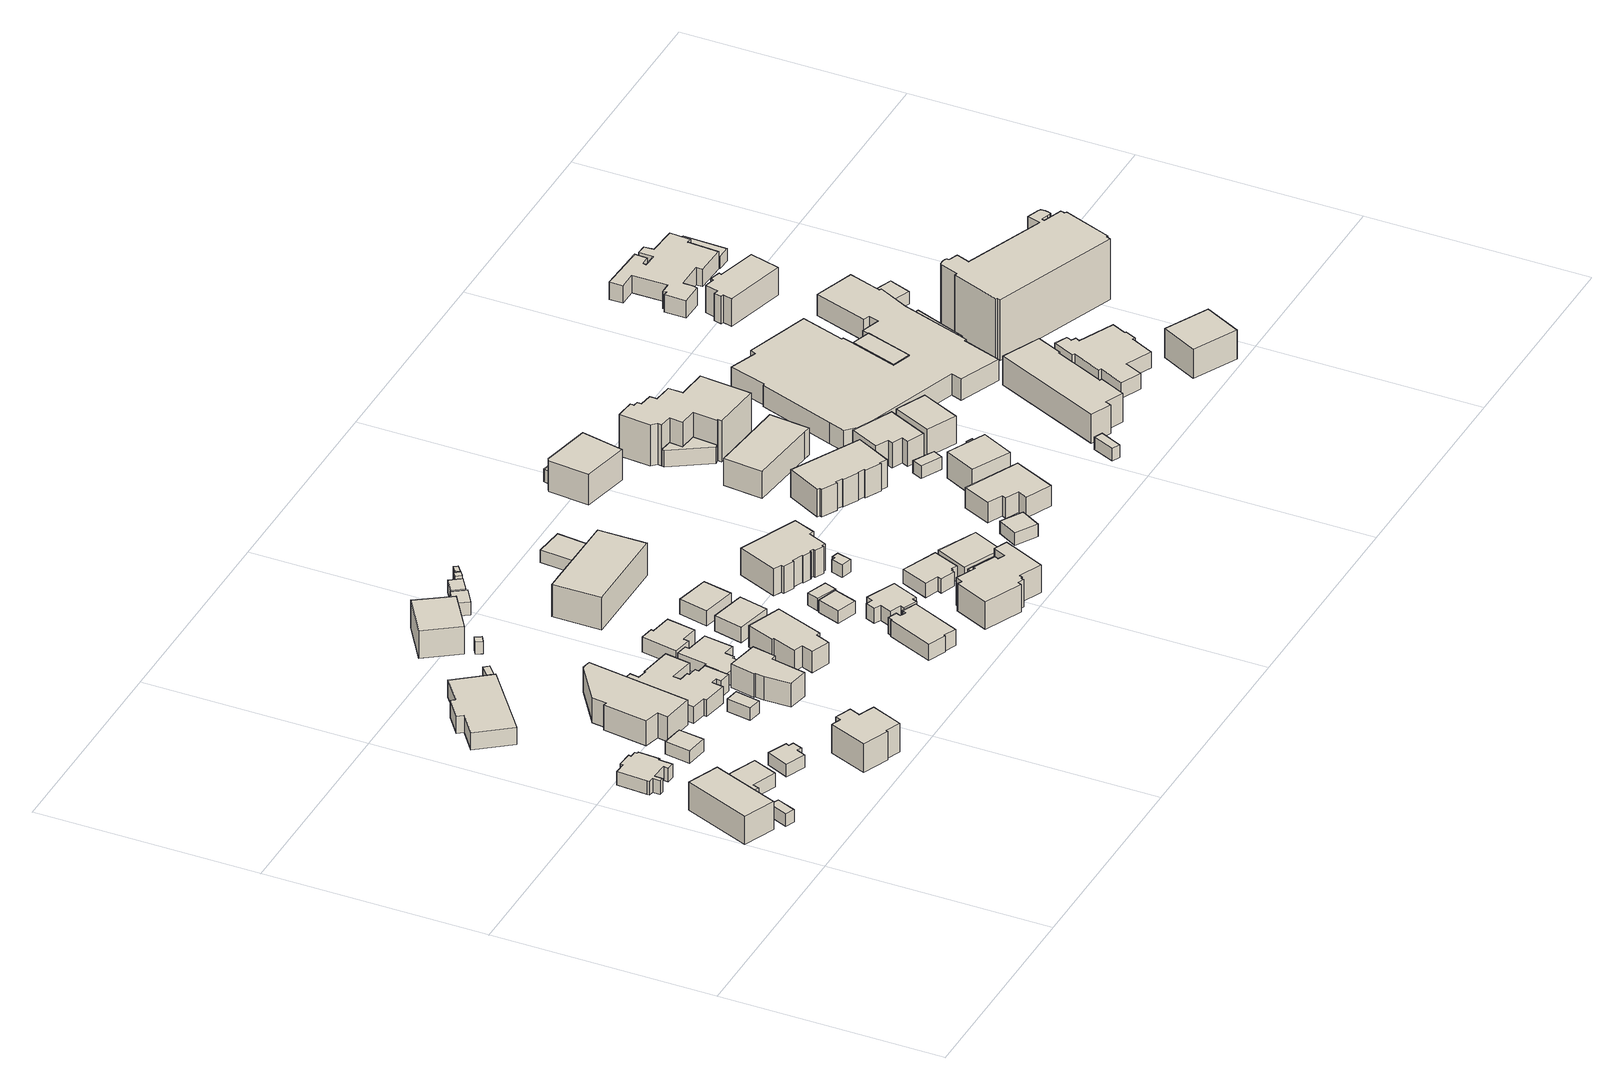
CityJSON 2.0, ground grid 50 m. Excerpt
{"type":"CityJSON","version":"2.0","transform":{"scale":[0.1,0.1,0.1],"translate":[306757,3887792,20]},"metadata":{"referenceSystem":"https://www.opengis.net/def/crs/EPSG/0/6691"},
"CityObjects":{
"building1":{"type":"Building","attributes":{"class":"3001","measuredHeight":2,"BuildingIDAttribute.prefecture":"22","BuildingIDAttribute.city":"22203","BuildingDetailAttribute.surveyYear":2015},"geometry":[{"type":"Solid","lod":"1","boundaries":[[[[0,1,2,3]],[[2,4,5,3]],[[1,6,4,2]],[[0,7,6,1]],[[3,5,7,0]],[[4,6,7,5]]]]}]},
"building2":{"type":"Building","attributes":{"class":"3001","measuredHeight":2,"BuildingIDAttribute.prefecture":"22","BuildingIDAttribute.city":"22203","BuildingDetailAttribute.surveyYear":2015},"geometry":[{"type":"Solid","lod":"1","boundaries":[[[[8,9,10,11]],[[10,12,13,11]],[[9,14,12,10]],[[8,15,14,9]],[[11,13,15,8]],[[12,14,15,13]]]]}]},
"building3":{"type":"Building","attributes":{"class":"3001","measuredHeight":2,"BuildingIDAttribute.prefecture":"22","BuildingIDAttribute.city":"22203","BuildingDetailAttribute.surveyYear":2015},"geometry":[{"type":"Solid","lod":"1","boundaries":[[[[16,17,18,19,20,21,22,23,24,25,26,27,28,29,30,31,32,33,34]],[[33,35,36,34]],[[32,37,35,33]],[[31,38,37,32]],[[30,39,38,31]],[[29,40,39,30]],[[28,41,40,29]],[[27,42,41,28]],[[26,43,42,27]],[[25,44,43,26]],[[24,45,44,25]],[[23,46,45,24]],[[22,47,46,23]],[[21,48,47,22]],[[20,49,48,21]],[[19,50,49,20]],[[18,51,50,19]],[[17,52,51,18]],[[16,53,52,17]],[[34,36,53,16]],[[35,37,38,39,40,41,42,43,44,45,46,47,48,49,50,51,52,53,36]]]]}]},
"building4":{"type":"Building","attributes":{"class":"3001","measuredHeight":2,"BuildingIDAttribute.prefecture":"22","BuildingIDAttribute.city":"22203","BuildingDetailAttribute.surveyYear":2015},"geometry":[{"type":"Solid","lod":"1","boundaries":[[[[54,55,56,57,58,59,60,61]],[[60,62,63,61]],[[59,64,62,60]],[[58,65,64,59]],[[57,66,65,58]],[[56,67,66,57]],[[55,68,67,56]],[[54,69,68,55]],[[61,63,69,54]],[[62,64,65,66,67,68,69,63]]]]}]},
"building5":{"type":"Building","attributes":{"class":"3001","measuredHeight":2,"BuildingIDAttribute.prefecture":"22","BuildingIDAttribute.city":"22203","BuildingDetailAttribute.surveyYear":2015},"geometry":[{"type":"Solid","lod":"1","boundaries":[[[[70,71,72,73,74,75,76,77]],[[76,78,79,77]],[[75,80,78,76]],[[74,81,80,75]],[[73,82,81,74]],[[72,83,82,73]],[[71,84,83,72]],[[70,85,84,71]],[[77,79,85,70]],[[78,80,81,82,83,84,85,79]]]]}]},
"building6":{"type":"Building","attributes":{"class":"3003","measuredHeight":2,"BuildingIDAttribute.prefecture":"22","BuildingIDAttribute.city":"22203","BuildingDetailAttribute.surveyYear":2015},"geometry":[{"type":"Solid","lod":"1","boundaries":[[[[86,87,88,89]],[[88,90,91,89]],[[87,92,90,88]],[[86,93,92,87]],[[89,91,93,86]],[[90,92,93,91]]]]}]},
"building7":{"type":"Building","attributes":{"class":"3001","measuredHeight":2,"BuildingIDAttribute.prefecture":"22","BuildingIDAttribute.city":"22203","BuildingDetailAttribute.surveyYear":2015},"geometry":[{"type":"Solid","lod":"1","boundaries":[[[[94,95,96,97,98,99,100,101]],[[100,102,103,101]],[[99,104,102,100]],[[98,105,104,99]],[[97,106,105,98]],[[96,107,106,97]],[[95,108,107,96]],[[94,109,108,95]],[[101,103,109,94]],[[102,104,105,106,107,108,109,103]]]]}]},
"building8":{"type":"Building","attributes":{"class":"3001","measuredHeight":2,"BuildingIDAttribute.prefecture":"22","BuildingIDAttribute.city":"22203","BuildingDetailAttribute.surveyYear":2015},"geometry":[{"type":"Solid","lod":"1","boundaries":[[[[110,111,112,113,114,115,116,117,118,119]],[[118,120,121,119]],[[117,122,120,118]],[[116,123,122,117]],[[115,124,123,116]],[[114,125,124,115]],[[113,126,125,114]],[[112,127,126,113]],[[111,128,127,112]],[[110,129,128,111]],[[119,121,129,110]],[[120,122,123,124,125,126,127,128,129,121]]]]}]},
"building9":{"type":"Building","attributes":{"class":"3001","measuredHeight":2,"BuildingIDAttribute.prefecture":"22","BuildingIDAttribute.city":"22203","BuildingDetailAttribute.surveyYear":2015},"geometry":[{"type":"Solid","lod":"1","boundaries":[[[[130,131,132,133,134,135,136,137,138]],[[137,139,140,138]],[[136,141,139,137]],[[135,142,141,136]],[[134,143,142,135]],[[133,144,143,134]],[[132,145,144,133]],[[131,146,145,132]],[[130,147,146,131]],[[138,140,147,130]],[[139,141,142,143,144,145,146,147,140]]]]}]},
"building10":{"type":"Building","attributes":{"class":"3003","measuredHeight":2,"BuildingIDAttribute.prefecture":"22","BuildingIDAttribute.city":"22203","BuildingDetailAttribute.surveyYear":2015},"geometry":[{"type":"Solid","lod":"1","boundaries":[[[[148,149,150,151]],[[150,152,153,151]],[[149,154,152,150]],[[148,155,154,149]],[[151,153,155,148]],[[152,154,155,153]]]]}]},
"building11":{"type":"Building","attributes":{"class":"3001","measuredHeight":2,"BuildingIDAttribute.prefecture":"22","BuildingIDAttribute.city":"22203","BuildingDetailAttribute.surveyYear":2015},"geometry":[{"type":"Solid","lod":"1","boundaries":[[[[156,157,158,159]],[[158,160,161,159]],[[157,162,160,158]],[[156,163,162,157]],[[159,161,163,156]],[[160,162,163,161]]]]}]},
"building12":{"type":"Building","attributes":{"class":"3001","measuredHeight":2,"BuildingIDAttribute.prefecture":"22","BuildingIDAttribute.city":"22203","BuildingDetailAttribute.surveyYear":2015},"geometry":[{"type":"Solid","lod":"1","boundaries":[[[[164,165,166,167,168,169,170,171,172,173,174,175,176,177,178,179,180,181,182,183,184,185]],[[184,186,187,185]],[[183,188,186,184]],[[182,189,188,183]],[[181,190,189,182]],[[180,191,190,181]],[[179,192,191,180]],[[178,193,192,179]],[[177,194,193,178]],[[176,195,194,177]],[[175,196,195,176]],[[174,197,196,175]],[[173,198,197,174]],[[172,199,198,173]],[[171,200,199,172]],[[170,201,200,171]],[[169,202,201,170]],[[168,203,202,169]],[[167,204,203,168]],[[166,205,204,167]],[[165,206,205,166]],[[164,207,206,165]],[[185,187,207,164]],[[186,188,189,190,191,192,193,194,195,196,197,198,199,200,201,202,203,204,205,206,207,187]]]]}]},
"building13":{"type":"Building","attributes":{"class":"3001","measuredHeight":2,"BuildingIDAttribute.prefecture":"22","BuildingIDAttribute.city":"22203","BuildingDetailAttribute.surveyYear":2015},"geometry":[{"type":"Solid","lod":"1","boundaries":[[[[208,209,210,211,212,213,214,215,216]],[[215,217,218,216]],[[214,219,217,215]],[[213,220,219,214]],[[212,221,220,213]],[[211,222,221,212]],[[210,223,222,211]],[[209,224,223,210]],[[208,225,224,209]],[[216,218,225,208]],[[217,219,220,221,222,223,224,225,218]]]]}]},
"building14":{"type":"Building","attributes":{"class":"3001","measuredHeight":2,"BuildingIDAttribute.prefecture":"22","BuildingIDAttribute.city":"22203","BuildingDetailAttribute.surveyYear":2015},"geometry":[{"type":"Solid","lod":"1","boundaries":[[[[226,227,228,229]],[[228,230,231,229]],[[227,232,230,228]],[[226,233,232,227]],[[229,231,233,226]],[[230,232,233,231]]]]}]},
"building15":{"type":"Building","attributes":{"class":"3001","measuredHeight":2,"BuildingIDAttribute.prefecture":"22","BuildingIDAttribute.city":"22203","BuildingDetailAttribute.surveyYear":2015},"geometry":[{"type":"Solid","lod":"1","boundaries":[[[[234,235,236,237,238,239,240,241,242,243,244,245,246,247]],[[246,248,249,247]],[[245,250,248,246]],[[244,251,250,245]],[[243,252,251,244]],[[242,253,252,243]],[[241,254,253,242]],[[240,255,254,241]],[[239,256,255,240]],[[238,257,256,239]],[[237,258,257,238]],[[236,259,258,237]],[[235,260,259,236]],[[234,261,260,235]],[[247,249,261,234]],[[248,250,251,252,253,254,255,256,257,258,259,260,261,249]]]]}]},
"building16":{"type":"Building","attributes":{"class":"3001","measuredHeight":2,"BuildingIDAttribute.prefecture":"22","BuildingIDAttribute.city":"22203","BuildingDetailAttribute.surveyYear":2015},"geometry":[{"type":"Solid","lod":"1","boundaries":[[[[262,263,264,265]],[[264,266,267,265]],[[263,268,266,264]],[[262,269,268,263]],[[265,267,269,262]],[[266,268,269,267]]]]}]},
"building17":{"type":"Building","attributes":{"class":"3001","measuredHeight":2,"BuildingIDAttribute.prefecture":"22","BuildingIDAttribute.city":"22203","BuildingDetailAttribute.surveyYear":2015},"geometry":[{"type":"Solid","lod":"1","boundaries":[[[[270,271,272,273,274,275,276,277]],[[276,278,279,277]],[[275,280,278,276]],[[274,281,280,275]],[[273,282,281,274]],[[272,283,282,273]],[[271,284,283,272]],[[270,285,284,271]],[[277,279,285,270]],[[278,280,281,282,283,284,285,279]]]]}]},
"building18":{"type":"Building","attributes":{"class":"3001","measuredHeight":2,"BuildingIDAttribute.prefecture":"22","BuildingIDAttribute.city":"22203","BuildingDetailAttribute.surveyYear":2015},"geometry":[{"type":"Solid","lod":"1","boundaries":[[[[286,287,288,289,290,291,292,293,294,295]],[[294,296,297,295]],[[293,298,296,294]],[[292,299,298,293]],[[291,300,299,292]],[[290,301,300,291]],[[289,302,301,290]],[[288,303,302,289]],[[287,304,303,288]],[[286,305,304,287]],[[295,297,305,286]],[[296,298,299,300,301,302,303,304,305,297]]]]}]},
"building19":{"type":"Building","attributes":{"class":"3001","measuredHeight":2,"BuildingIDAttribute.prefecture":"22","BuildingIDAttribute.city":"22203","BuildingDetailAttribute.surveyYear":2015},"geometry":[{"type":"Solid","lod":"1","boundaries":[[[[306,307,308,309]],[[308,310,311,309]],[[307,312,310,308]],[[306,313,312,307]],[[309,311,313,306]],[[310,312,313,311]]]]}]},
"building20":{"type":"Building","attributes":{"class":"3001","measuredHeight":2,"BuildingIDAttribute.prefecture":"22","BuildingIDAttribute.city":"22203","BuildingDetailAttribute.surveyYear":2015},"geometry":[{"type":"Solid","lod":"1","boundaries":[[[[314,315,316,317]],[[316,318,319,317]],[[315,320,318,316]],[[314,321,320,315]],[[317,319,321,314]],[[318,320,321,319]]]]}]},
"building21":{"type":"Building","attributes":{"class":"3001","measuredHeight":2,"BuildingIDAttribute.prefecture":"22","BuildingIDAttribute.city":"22203","BuildingDetailAttribute.surveyYear":2015},"geometry":[{"type":"Solid","lod":"1","boundaries":[[[[322,323,324,325]],[[324,326,327,325]],[[323,328,326,324]],[[322,329,328,323]],[[325,327,329,322]],[[326,328,329,327]]]]}]},
"building22":{"type":"Building","attributes":{"class":"3001","measuredHeight":2,"BuildingIDAttribute.prefecture":"22","BuildingIDAttribute.city":"22203","BuildingDetailAttribute.surveyYear":2015},"geometry":[{"type":"Solid","lod":"1","boundaries":[[[[330,331,332,333,334,335,336,337,338,339,340,341]],[[340,342,343,341]],[[339,344,342,340]],[[338,345,344,339]],[[337,346,345,338]],[[336,347,346,337]],[[335,348,347,336]],[[334,349,348,335]],[[333,350,349,334]],[[332,351,350,333]],[[331,352,351,332]],[[330,353,352,331]],[[341,343,353,330]],[[342,344,345,346,347,348,349,350,351,352,353,343]]]]}]},
"building23":{"type":"Building","attributes":{"class":"3001","measuredHeight":2,"BuildingIDAttribute.prefecture":"22","BuildingIDAttribute.city":"22203","BuildingDetailAttribute.surveyYear":2015},"geometry":[{"type":"Solid","lod":"1","boundaries":[[[[354,355,356,357]],[[356,358,359,357]],[[355,360,358,356]],[[354,361,360,355]],[[357,359,361,354]],[[358,360,361,359]]]]}]},
"building24":{"type":"Building","attributes":{"class":"3001","measuredHeight":2,"BuildingIDAttribute.prefecture":"22","BuildingIDAttribute.city":"22203","BuildingDetailAttribute.surveyYear":2015},"geometry":[{"type":"Solid","lod":"1","boundaries":[[[[362,363,364,365]],[[364,366,367,365]],[[363,368,366,364]],[[362,369,368,363]],[[365,367,369,362]],[[366,368,369,367]]]]}]},
"building25":{"type":"Building","attributes":{"class":"3001","measuredHeight":2,"BuildingIDAttribute.prefecture":"22","BuildingIDAttribute.city":"22203","BuildingDetailAttribute.surveyYear":2015},"geometry":[{"type":"Solid","lod":"1","boundaries":[[[[370,371,372,373,374,375]],[[374,376,377,375]],[[373,378,376,374]],[[372,379,378,373]],[[371,380,379,372]],[[370,381,380,371]],[[375,377,381,370]],[[376,378,379,380,381,377]]]]}]},
"building26":{"type":"Building","attributes":{"class":"3001","measuredHeight":2,"BuildingIDAttribute.prefecture":"22","BuildingIDAttribute.city":"22203","BuildingDetailAttribute.surveyYear":2015},"geometry":[{"type":"Solid","lod":"1","boundaries":[[[[382,383,384,385]],[[384,386,387,385]],[[383,388,386,384]],[[382,389,388,383]],[[385,387,389,382]],[[386,388,389,387]]]]}]},
"building27":{"type":"Building","attributes":{"class":"3003","measuredHeight":2,"BuildingIDAttribute.prefecture":"22","BuildingIDAttribute.city":"22203","BuildingDetailAttribute.surveyYear":2015},"geometry":[{"type":"Solid","lod":"1","boundaries":[[[[390,391,392,393]],[[392,394,395,393]],[[391,396,394,392]],[[390,397,396,391]],[[393,395,397,390]],[[394,396,397,395]]]]}]},
"building28":{"type":"Building","attributes":{"class":"3001","measuredHeight":2,"BuildingIDAttribute.prefecture":"22","BuildingIDAttribute.city":"22203","BuildingDetailAttribute.surveyYear":2015},"geometry":[{"type":"Solid","lod":"1","boundaries":[[[[398,399,400,401,402,403,404,405,406,407,408,409]],[[408,410,411,409]],[[407,412,410,408]],[[406,413,412,407]],[[405,414,413,406]],[[404,415,414,405]],[[403,416,415,404]],[[402,417,416,403]],[[401,418,417,402]],[[400,419,418,401]],[[399,420,419,400]],[[398,421,420,399]],[[409,411,421,398]],[[410,412,413,414,415,416,417,418,419,420,421,411]]]]}]},
"building29":{"type":"Building","attributes":{"class":"3003","measuredHeight":2,"BuildingIDAttribute.prefecture":"22","BuildingIDAttribute.city":"22203","BuildingDetailAttribute.surveyYear":2015},"geometry":[{"type":"Solid","lod":"1","boundaries":[[[[422,423,424,425]],[[424,426,427,425]],[[423,428,426,424]],[[422,429,428,423]],[[425,427,429,422]],[[426,428,429,427]]]]}]},
"building30":{"type":"Building","attributes":{"class":"3001","measuredHeight":2,"BuildingIDAttribute.prefecture":"22","BuildingIDAttribute.city":"22203","BuildingDetailAttribute.surveyYear":2015},"geometry":[{"type":"Solid","lod":"1","boundaries":[[[[430,431,432,433,434,435,436,437,438,439,440,441,442,443,444,445,446,447,448]],[[447,449,450,448]],[[446,451,449,447]],[[445,452,451,446]],[[444,453,452,445]],[[443,454,453,444]],[[442,455,454,443]],[[441,456,455,442]],[[440,457,456,441]],[[439,458,457,440]],[[438,459,458,439]],[[437,460,459,438]],[[436,461,460,437]],[[435,462,461,436]],[[434,463,462,435]],[[433,464,463,434]],[[432,465,464,433]],[[431,466,465,432]],[[430,467,466,431]],[[448,450,467,430]],[[449,451,452,453,454,455,456,457,458,459,460,461,462,463,464,465,466,467,450]]]]}]},
"building31":{"type":"Building","attributes":{"class":"3001","measuredHeight":2,"BuildingIDAttribute.prefecture":"22","BuildingIDAttribute.city":"22203","BuildingDetailAttribute.surveyYear":2015},"geometry":[{"type":"Solid","lod":"1","boundaries":[[[[468,469,470,471]],[[470,472,473,471]],[[469,474,472,470]],[[468,475,474,469]],[[471,473,475,468]],[[472,474,475,473]]]]}]},
"building32":{"type":"Building","attributes":{"class":"3001","measuredHeight":2,"BuildingIDAttribute.prefecture":"22","BuildingIDAttribute.city":"22203","BuildingDetailAttribute.surveyYear":2015},"geometry":[{"type":"Solid","lod":"1","boundaries":[[[[476,477,478,479,480,481,482,483,484,485,486,487,488,489,490,491,492,493,494]],[[493,495,496,494]],[[492,497,495,493]],[[491,498,497,492]],[[490,499,498,491]],[[489,500,499,490]],[[488,501,500,489]],[[487,502,501,488]],[[486,503,502,487]],[[485,504,503,486]],[[484,505,504,485]],[[483,506,505,484]],[[482,507,506,483]],[[481,508,507,482]],[[480,509,508,481]],[[479,510,509,480]],[[478,511,510,479]],[[477,512,511,478]],[[476,513,512,477]],[[494,496,513,476]],[[495,497,498,499,500,501,502,503,504,505,506,507,508,509,510,511,512,513,496]]]]}]},
"building33":{"type":"Building","attributes":{"class":"3001","measuredHeight":2,"BuildingIDAttribute.prefecture":"22","BuildingIDAttribute.city":"22203","BuildingDetailAttribute.surveyYear":2015},"geometry":[{"type":"Solid","lod":"1","boundaries":[[[[514,515,516,517,518,519,520,521,522,523]],[[522,524,525,523]],[[521,526,524,522]],[[520,527,526,521]],[[519,528,527,520]],[[518,529,528,519]],[[517,530,529,518]],[[516,531,530,517]],[[515,532,531,516]],[[514,533,532,515]],[[523,525,533,514]],[[524,526,527,528,529,530,531,532,533,525]]]]}]},
"building34":{"type":"Building","attributes":{"class":"3001","measuredHeight":2,"BuildingIDAttribute.prefecture":"22","BuildingIDAttribute.city":"22203","BuildingDetailAttribute.surveyYear":2015},"geometry":[{"type":"Solid","lod":"1","boundaries":[[[[534,535,536,537,538,539,540]],[[539,541,542,540]],[[538,543,541,539]],[[537,544,543,538]],[[536,545,544,537]],[[535,546,545,536]],[[534,547,546,535]],[[540,542,547,534]],[[541,543,544,545,546,547,542]]]]}]},
"building35":{"type":"Building","attributes":{"class":"3003","measuredHeight":2,"BuildingIDAttribute.prefecture":"22","BuildingIDAttribute.city":"22203","BuildingDetailAttribute.surveyYear":2015},"geometry":[{"type":"Solid","lod":"1","boundaries":[[[[548,549,550,551]],[[550,552,553,551]],[[549,554,552,550]],[[548,555,554,549]],[[551,553,555,548]],[[552,554,555,553]]]]}]},
"building36":{"type":"Building","attributes":{"class":"3001","measuredHeight":2,"BuildingIDAttribute.prefecture":"22","BuildingIDAttribute.city":"22203","BuildingDetailAttribute.surveyYear":2015},"geometry":[{"type":"Solid","lod":"1","boundaries":[[[[556,557,558,559]],[[558,560,561,559]],[[557,562,560,558]],[[556,563,562,557]],[[559,561,563,556]],[[560,562,563,561]]]]}]},
"building37":{"type":"Building","attributes":{"class":"3003","measuredHeight":2,"BuildingIDAttribute.prefecture":"22","BuildingIDAttribute.city":"22203","BuildingDetailAttribute.surveyYear":2015},"geometry":[{"type":"Solid","lod":"1","boundaries":[[[[564,565,566,567]],[[566,568,569,567]],[[565,570,568,566]],[[564,571,570,565]],[[567,569,571,564]],[[568,570,571,569]]]]}]},
"building38":{"type":"Building","attributes":{"class":"3001","measuredHeight":2,"BuildingIDAttribute.prefecture":"22","BuildingIDAttribute.city":"22203","BuildingDetailAttribute.surveyYear":2015},"geometry":[{"type":"Solid","lod":"1","boundaries":[[[[572,573,574,575,576]],[[575,577,578,576]],[[574,579,577,575]],[[573,580,579,574]],[[572,581,580,573]],[[576,578,581,572]],[[577,579,580,581,578]]]]}]},
"building39":{"type":"Building","attributes":{"class":"3001","measuredHeight":2,"BuildingIDAttribute.prefecture":"22","BuildingIDAttribute.city":"22203","BuildingDetailAttribute.surveyYear":2015},"geometry":[{"type":"Solid","lod":"1","boundaries":[[[[582,583,584,585,586]],[[585,587,588,586]],[[584,589,587,585]],[[583,590,589,584]],[[582,591,590,583]],[[586,588,591,582]],[[587,589,590,591,588]]]]}]},
"building40":{"type":"Building","attributes":{"class":"3001","measuredHeight":2,"BuildingIDAttribute.prefecture":"22","BuildingIDAttribute.city":"22203","BuildingDetailAttribute.surveyYear":2015},"geometry":[{"type":"Solid","lod":"1","boundaries":[[[[592,593,594,595,596,597,598,599,600,601,602,603,604,605,606,607]],[[606,608,609,607]],[[605,610,608,606]],[[604,611,610,605]],[[603,612,611,604]],[[602,613,612,603]],[[601,614,613,602]],[[600,615,614,601]],[[599,616,615,600]],[[598,617,616,599]],[[597,618,617,598]],[[596,619,618,597]],[[595,620,619,596]],[[594,621,620,595]],[[593,622,621,594]],[[592,623,622,593]],[[607,609,623,592]],[[608,610,611,612,613,614,615,616,617,618,619,620,621,622,623,609]]]]}]},
"building41":{"type":"Building","attributes":{"class":"3001","measuredHeight":2,"BuildingIDAttribute.prefecture":"22","BuildingIDAttribute.city":"22203","BuildingDetailAttribute.surveyYear":2015},"geometry":[{"type":"Solid","lod":"1","boundaries":[[[[624,625,626,627,628,629,630,631]],[[630,632,633,631]],[[629,634,632,630]],[[628,635,634,629]],[[627,636,635,628]],[[626,637,636,627]],[[625,638,637,626]],[[624,639,638,625]],[[631,633,639,624]],[[632,634,635,636,637,638,639,633]]]]}]},
"building42":{"type":"Building","attributes":{"class":"3001","measuredHeight":2,"BuildingIDAttribute.prefecture":"22","BuildingIDAttribute.city":"22203","BuildingDetailAttribute.surveyYear":2015},"geometry":[{"type":"Solid","lod":"1","boundaries":[[[[640,641,642,643,644,645,646]],[[645,647,648,646]],[[644,649,647,645]],[[643,650,649,644]],[[642,651,650,643]],[[641,652,651,642]],[[640,653,652,641]],[[646,648,653,640]],[[647,649,650,651,652,653,648]]]]}]},
"building43":{"type":"Building","attributes":{"class":"3001","measuredHeight":2,"BuildingIDAttribute.prefecture":"22","BuildingIDAttribute.city":"22203","BuildingDetailAttribute.surveyYear":2015},"geometry":[{"type":"Solid","lod":"1","boundaries":[[[[654,655,656,657,658]],[[657,659,660,658]],[[656,661,659,657]],[[655,662,661,656]],[[654,663,662,655]],[[658,660,663,654]],[[659,661,662,663,660]]]]}]},
"building44":{"type":"Building","attributes":{"class":"3001","measuredHeight":2,"BuildingIDAttribute.prefecture":"22","BuildingIDAttribute.city":"22203","BuildingDetailAttribute.surveyYear":2015},"geometry":[{"type":"Solid","lod":"1","boundaries":[[[[664,665,666,667]],[[666,668,669,667]],[[665,670,668,666]],[[664,671,670,665]],[[667,669,671,664]],[[668,670,671,669]]]]}]},
"building45":{"type":"Building","attributes":{"class":"3003","measuredHeight":2,"BuildingIDAttribute.prefecture":"22","BuildingIDAttribute.city":"22203","BuildingDetailAttribute.surveyYear":2015},"geometry":[{"type":"Solid","lod":"1","boundaries":[[[[672,673,674,675]],[[674,676,677,675]],[[673,678,676,674]],[[672,679,678,673]],[[675,677,679,672]],[[676,678,679,677]]]]}]},
"building46":{"type":"Building","attributes":{"class":"3002","measuredHeight":2,"BuildingIDAttribute.prefecture":"22","BuildingIDAttribute.city":"22203","BuildingDetailAttribute.surveyYear":2015},"geometry":[{"type":"Solid","lod":"1","boundaries":[[[[680,681,643,642,641,640,646,682,683,684,685,686,687,688,689,690,691,692,693,694]],[[693,695,696,694]],[[692,697,695,693]],[[691,698,697,692]],[[690,699,698,691]],[[689,700,699,690]],[[688,701,700,689]],[[687,702,701,688]],[[686,703,702,687]],[[685,704,703,686]],[[684,705,704,685]],[[683,706,705,684]],[[682,707,706,683]],[[646,708,707,682]],[[640,709,708,646]],[[641,710,709,640]],[[642,711,710,641]],[[643,712,711,642]],[[681,713,712,643]],[[680,714,713,681]],[[694,696,714,680]],[[695,697,698,699,700,701,702,703,704,705,706,707,708,709,710,711,712,713,714,696]]]]}]},
"building47":{"type":"Building","attributes":{"class":"3001","measuredHeight":2,"BuildingIDAttribute.prefecture":"22","BuildingIDAttribute.city":"22203","BuildingDetailAttribute.surveyYear":2015},"geometry":[{"type":"Solid","lod":"1","boundaries":[[[[715,716,717,718,719,720,721,722]],[[721,723,724,722]],[[720,725,723,721]],[[719,726,725,720]],[[718,727,726,719]],[[717,728,727,718]],[[716,729,728,717]],[[715,730,729,716]],[[722,724,730,715]],[[723,725,726,727,728,729,730,724]]]]}]},
"building48":{"type":"Building","attributes":{"class":"3001","measuredHeight":2,"BuildingIDAttribute.prefecture":"22","BuildingIDAttribute.city":"22203","BuildingDetailAttribute.surveyYear":2015},"geometry":[{"type":"Solid","lod":"1","boundaries":[[[[731,732,733,734,735,736]],[[735,737,738,736]],[[734,739,737,735]],[[733,740,739,734]],[[732,741,740,733]],[[731,742,741,732]],[[736,738,742,731]],[[737,739,740,741,742,738]]]]}]},
"building49":{"type":"Building","attributes":{"class":"3001","measuredHeight":2,"BuildingIDAttribute.prefecture":"22","BuildingIDAttribute.city":"22203","BuildingDetailAttribute.surveyYear":2015},"geometry":[{"type":"Solid","lod":"1","boundaries":[[[[743,744,745,746]],[[745,747,748,746]],[[744,749,747,745]],[[743,750,749,744]],[[746,748,750,743]],[[747,749,750,748]]]]}]},
"building50":{"type":"Building","attributes":{"class":"3001","measuredHeight":2,"BuildingIDAttribute.prefecture":"22","BuildingIDAttribute.city":"22203","BuildingDetailAttribute.surveyYear":2015},"geometry":[{"type":"Solid","lod":"1","boundaries":[[[[751,752,753,754]],[[753,755,756,754]],[[752,757,755,753]],[[751,758,757,752]],[[754,756,758,751]],[[755,757,758,756]]]]}]},
"building51":{"type":"Building","attributes":{"class":"3001","measuredHeight":2,"BuildingIDAttribute.prefecture":"22","BuildingIDAttribute.city":"22203","BuildingDetailAttribute.surveyYear":2015},"geometry":[{"type":"Solid","lod":"1","boundaries":[[[[759,760,761,762,763,764,765,766,767,768]],[[767,769,770,768]],[[766,771,769,767]],[[765,772,771,766]],[[764,773,772,765]],[[763,774,773,764]],[[762,775,774,763]],[[761,776,775,762]],[[760,777,776,761]],[[759,778,777,760]],[[768,770,778,759]],[[769,771,772,773,774,775,776,777,778,770]]]]}]},
"building52":{"type":"Building","attributes":{"class":"3001","measuredHeight":2,"BuildingIDAttribute.prefecture":"22","BuildingIDAttribute.city":"22203","BuildingDetailAttribute.surveyYear":2015},"geometry":[{"type":"Solid","lod":"1","boundaries":[[[[779,780,781,782,783,784,785,786,787,788,789,790,791,792,793,794,795,796,797,798,799,800,801,802,803,804,805,806,807]],[[806,808,809,807]],[[805,810,808,806]],[[804,811,810,805]],[[803,812,811,804]],[[802,813,812,803]],[[801,814,813,802]],[[800,815,814,801]],[[799,816,815,800]],[[798,817,816,799]],[[797,818,817,798]],[[796,819,818,797]],[[795,820,819,796]],[[794,821,820,795]],[[793,822,821,794]],[[792,823,822,793]],[[791,824,823,792]],[[790,825,824,791]],[[789,826,825,790]],[[788,827,826,789]],[[787,828,827,788]],[[786,829,828,787]],[[785,830,829,786]],[[784,831,830,785]],[[783,832,831,784]],[[782,833,832,783]],[[781,834,833,782]],[[780,835,834,781]],[[779,836,835,780]],[[807,809,836,779]],[[808,810,811,812,813,814,815,816,817,818,819,820,821,822,823,824,825,826,827,828,829,830,831,832,833,834,835,836,809]]]]}]},
"building53":{"type":"Building","attributes":{"class":"3003","measuredHeight":2,"BuildingIDAttribute.prefecture":"22","BuildingIDAttribute.city":"22203","BuildingDetailAttribute.surveyYear":2015},"geometry":[{"type":"Solid","lod":"1","boundaries":[[[[837,838,839,840]],[[839,841,842,840]],[[838,843,841,839]],[[837,844,843,838]],[[840,842,844,837]],[[841,843,844,842]]]]}]},
"building54":{"type":"Building","attributes":{"class":"3001","measuredHeight":2,"BuildingIDAttribute.prefecture":"22","BuildingIDAttribute.city":"22203","BuildingDetailAttribute.surveyYear":2015},"geometry":[{"type":"Solid","lod":"1","boundaries":[[[[845,846,847,848,849,850,851,852,853,854,855,856,857,858,859,860,861,862]],[[861,863,864,862]],[[860,865,863,861]],[[859,866,865,860]],[[858,867,866,859]],[[857,868,867,858]],[[856,869,868,857]],[[855,870,869,856]],[[854,871,870,855]],[[853,872,871,854]],[[852,873,872,853]],[[851,874,873,852]],[[850,875,874,851]],[[849,876,875,850]],[[848,877,876,849]],[[847,878,877,848]],[[846,879,878,847]],[[845,880,879,846]],[[862,864,880,845]],[[863,865,866,867,868,869,870,871,872,873,874,875,876,877,878,879,880,864]]]]}]},
"building55":{"type":"Building","attributes":{"class":"3003","measuredHeight":2,"BuildingIDAttribute.prefecture":"22","BuildingIDAttribute.city":"22203","BuildingDetailAttribute.surveyYear":2015},"geometry":[{"type":"Solid","lod":"1","boundaries":[[[[881,882,883,884]],[[883,885,886,884]],[[882,887,885,883]],[[881,888,887,882]],[[884,886,888,881]],[[885,887,888,886]]]]}]},
"building56":{"type":"Building","attributes":{"class":"3001","measuredHeight":2,"BuildingIDAttribute.prefecture":"22","BuildingIDAttribute.city":"22203","BuildingDetailAttribute.surveyYear":2015},"geometry":[{"type":"Solid","lod":"1","boundaries":[[[[889,890,891,892]],[[891,893,894,892]],[[890,895,893,891]],[[889,896,895,890]],[[892,894,896,889]],[[893,895,896,894]]]]}]},
"building57":{"type":"Building","attributes":{"class":"3001","measuredHeight":2,"BuildingIDAttribute.prefecture":"22","BuildingIDAttribute.city":"22203","BuildingDetailAttribute.surveyYear":2015},"geometry":[{"type":"Solid","lod":"1","boundaries":[[[[897,898,899,900,901,902,903,904,905,906,907,908]],[[907,909,910,908]],[[906,911,909,907]],[[905,912,911,906]],[[904,913,912,905]],[[903,914,913,904]],[[902,915,914,903]],[[901,916,915,902]],[[900,917,916,901]],[[899,918,917,900]],[[898,919,918,899]],[[897,920,919,898]],[[908,910,920,897]],[[909,911,912,913,914,915,916,917,918,919,920,910]]]]}]},
"building58":{"type":"Building","attributes":{"class":"3001","measuredHeight":2,"BuildingIDAttribute.prefecture":"22","BuildingIDAttribute.city":"22203","BuildingDetailAttribute.surveyYear":2015},"geometry":[{"type":"Solid","lod":"1","boundaries":[[[[921,922,923,924,925,926,927,928,929,930,931,932,933,934,935,936,937,938,939,940,941,942,943,944,945,946]],[[945,947,948,946]],[[944,949,947,945]],[[943,950,949,944]],[[942,951,950,943]],[[941,952,951,942]],[[940,953,952,941]],[[939,954,953,940]],[[938,955,954,939]],[[937,956,955,938]],[[936,957,956,937]],[[935,958,957,936]],[[934,959,958,935]],[[933,960,959,934]],[[932,961,960,933]],[[931,962,961,932]],[[930,963,962,931]],[[929,964,963,930]],[[928,965,964,929]],[[927,966,965,928]],[[926,967,966,927]],[[925,968,967,926]],[[924,969,968,925]],[[923,970,969,924]],[[922,971,970,923]],[[921,972,971,922]],[[946,948,972,921]],[[947,949,950,951,952,953,954,955,956,957,958,959,960,961,962,963,964,965,966,967,968,969,970,971,972,948]]]]}]},
"building59":{"type":"Building","attributes":{"class":"3002","measuredHeight":2,"BuildingIDAttribute.prefecture":"22","BuildingIDAttribute.city":"22203","BuildingDetailAttribute.surveyYear":2015},"geometry":[{"type":"Solid","lod":"1","boundaries":[[[[973,974,975,976,977,978,979,980,981,982,983,984,985,986,987,988,989,990,991,992,993,994,995,996,997,998,999,1000,1001,1002,1003,1004,1005,1006,1007]],[[1006,1008,1009,1007]],[[1005,1010,1008,1006]],[[1004,1011,1010,1005]],[[1003,1012,1011,1004]],[[1002,1013,1012,1003]],[[1001,1014,1013,1002]],[[1000,1015,1014,1001]],[[999,1016,1015,1000]],[[998,1017,1016,999]],[[997,1018,1017,998]],[[996,1019,1018,997]],[[995,1020,1019,996]],[[994,1021,1020,995]],[[993,1022,1021,994]],[[992,1023,1022,993]],[[991,1024,1023,992]],[[990,1025,1024,991]],[[989,1026,1025,990]],[[988,1027,1026,989]],[[987,1028,1027,988]],[[986,1029,1028,987]],[[985,1030,1029,986]],[[984,1031,1030,985]],[[983,1032,1031,984]],[[982,1033,1032,983]],[[981,1034,1033,982]],[[980,1035,1034,981]],[[979,1036,1035,980]],[[978,1037,1036,979]],[[977,1038,1037,978]],[[976,1039,1038,977]],[[975,1040,1039,976]],[[974,1041,1040,975]],[[973,1042,1041,974]],[[1007,1009,1042,973]],[[1008,1010,1011,1012,1013,1014,1015,1016,1017,1018,1019,1020,1021,1022,1023,1024,1025,1026,1027,1028,1029,1030,1031,1032,1033,1034,1035,1036,1037,1038,1039,1040,1041,1042,1009]]]]}]},
"building60":{"type":"Building","attributes":{"class":"3001","measuredHeight":2,"BuildingIDAttribute.prefecture":"22","BuildingIDAttribute.city":"22203","BuildingDetailAttribute.surveyYear":2015},"geometry":[{"type":"Solid","lod":"1","boundaries":[[[[1043,1044,1045,1046]],[[1045,1047,1048,1046]],[[1044,1049,1047,1045]],[[1043,1050,1049,1044]],[[1046,1048,1050,1043]],[[1047,1049,1050,1048]]]]}]},
"building61":{"type":"Building","attributes":{"class":"3003","measuredHeight":2,"BuildingIDAttribute.prefecture":"22","BuildingIDAttribute.city":"22203","BuildingDetailAttribute.surveyYear":2015},"geometry":[{"type":"Solid","lod":"1","boundaries":[[[[1051,1052,1053,1054,1055,1056]],[[1055,1057,1058,1056]],[[1054,1059,1057,1055]],[[1053,1060,1059,1054]],[[1052,1061,1060,1053]],[[1051,1062,1061,1052]],[[1056,1058,1062,1051]],[[1057,1059,1060,1061,1062,1058]]]]}]}
},
"vertices":[
[72,146,1],[0,175,1],[61,327,1],[132,298,1],[61,327,69],[132,298,69],[0,175,69],[72,146,69],
[108,171,3],[128,162,3],[110,119,3],[89,128,3],[110,119,33],[89,128,33],[128,162,33],[108,171,33],
[77,492,3],[103,490,3],[103,497,3],[138,495,3],[137,489,3],[152,488,3],[152,482,3],[156,482,3],[153,434,3],[149,434,3],[147,403,3],[130,404,3],[131,415,3],[94,417,3],[93,399,3],[83,400,3],[84,417,3],[73,418,3],[73,423,3],[73,418,36],[73,423,36],[84,417,36],[83,400,36],[93,399,36],[94,417,36],[131,415,36],[130,404,36],[147,403,36],[149,434,36],[153,434,36],[156,482,36],[152,482,36],[152,488,36],[137,489,36],[138,495,36],[103,497,36],[103,490,36],[77,492,36],
[232,263,0],[209,207,0],[154,229,0],[148,215,0],[133,221,0],[139,237,0],[138,237,0],[160,292,0],[138,237,33],[160,292,33],[139,237,33],[133,221,33],[148,215,33],[154,229,33],[209,207,33],[232,263,33],
[272,252,0],[315,233,0],[312,226,0],[323,221,0],[314,199,0],[304,204,0],[295,183,0],[250,202,0],[295,183,30],[250,202,30],[304,204,30],[314,199,30],[323,221,30],[312,226,30],[315,233,30],[272,252,30],
[256,386,3],[206,393,3],[215,451,3],[264,444,3],[215,451,33],[264,444,33],[206,393,33],[256,386,33],
[100,837,13],[90,850,13],[136,885,13],[143,876,13],[197,919,13],[257,842,13],[107,725,13],[50,799,13],[107,725,54],[50,799,54],[257,842,54],[197,919,54],[143,876,54],[136,885,54],[90,850,54],[100,837,54],
[362,156,1],[384,147,1],[389,160,1],[426,145,1],[416,121,1],[452,106,1],[423,35,1],[389,49,1],[387,45,1],[327,69,1],[387,45,70],[327,69,70],[389,49,70],[423,35,70],[452,106,70],[416,121,70],[426,145,70],[389,160,70],[384,147,70],[362,156,70],
[235,595,6],[244,594,6],[248,626,6],[337,688,6],[357,685,6],[322,452,6],[252,463,6],[256,487,6],[221,496,6],[256,487,66],[221,496,66],[252,463,66],[322,452,66],[357,685,66],[337,688,66],[248,626,66],[244,594,66],[235,595,66],
[424,344,2],[394,349,2],[403,404,2],[434,399,2],[403,404,32],[434,399,32],[394,349,32],[424,344,32],
[269,852,14],[260,863,14],[281,882,14],[291,871,14],[281,882,44],[291,871,44],[260,863,44],[269,852,44],
[358,611,6],[382,607,6],[379,586,6],[401,582,6],[401,585,6],[475,573,6],[466,516,6],[410,525,6],[408,508,6],[431,505,6],[430,500,6],[451,497,6],[449,488,6],[471,485,6],[463,429,6],[437,433,6],[439,445,6],[424,447,6],[420,421,6],[364,430,6],[365,437,6],[331,443,6],[365,437,46],[331,443,46],[364,430,46],[420,421,46],[424,447,46],[439,445,46],[437,433,46],[463,429,46],[471,485,46],[449,488,46],[451,497,46],[430,500,46],[431,505,46],[408,508,46],[410,525,46],[466,516,46],[475,573,46],[401,585,46],[401,582,46],[379,586,46],[382,607,46],[358,611,46],
[553,418,3],[543,365,3],[531,366,3],[515,287,3],[469,295,3],[468,355,3],[471,375,3],[468,375,3],[480,432,3],[468,375,60],[480,432,60],[471,375,60],[468,355,60],[469,295,60],[515,287,60],[531,366,60],[543,365,60],[553,418,60],
[361,919,15],[353,932,15],[367,941,15],[375,928,15],[367,941,45],[375,928,45],[353,932,45],[361,919,45],
[467,437,8],[471,460,8],[475,459,8],[480,490,8],[485,489,8],[496,556,8],[521,552,8],[520,542,8],[572,533,8],[562,467,8],[535,471,8],[532,449,8],[527,450,8],[523,428,8],[527,450,40],[523,428,40],[532,449,40],[535,471,40],[562,467,40],[572,533,40],[520,542,40],[521,552,40],[496,556,40],[485,489,40],[480,490,40],[475,459,40],[471,460,40],[467,437,40],
[344,952,15],[292,1028,15],[382,1088,15],[433,1012,15],[382,1088,81],[433,1012,81],[292,1028,81],[344,952,81],
[577,557,8],[539,563,8],[537,552,8],[496,559,8],[510,641,8],[541,636,8],[540,630,8],[588,622,8],[540,630,44],[588,622,44],[541,636,44],[510,641,44],[496,559,44],[537,552,44],[539,563,44],[577,557,44],
[618,458,7],[696,429,7],[655,320,7],[646,323,7],[633,290,7],[590,306,7],[599,332,7],[578,340,7],[598,394,7],[594,395,7],[598,394,58],[594,395,58],[578,340,58],[599,332,58],[590,306,58],[633,290,58],[646,323,58],[655,320,58],[696,429,58],[618,458,58],
[490,1052,14],[510,1023,14],[474,999,14],[454,1028,14],[474,999,45],[454,1028,45],[510,1023,45],[490,1052,45],
[718,524,8],[703,459,8],[623,477,8],[638,542,8],[623,477,45],[638,542,45],[703,459,45],[718,524,45],
[525,1074,14],[543,1049,14],[512,1028,14],[494,1053,14],[512,1028,44],[494,1053,44],[543,1049,44],[525,1074,44],
[772,220,6],[775,219,6],[779,229,6],[799,220,6],[795,210,6],[808,204,6],[812,213,6],[845,199,6],[798,90,6],[770,102,6],[769,99,6],[728,116,6],[769,99,45],[728,116,45],[770,102,45],[798,90,45],[845,199,45],[812,213,45],[808,204,45],[795,210,45],[799,220,45],[779,229,45],[775,219,45],[772,220,45],
[736,612,9],[722,546,9],[645,563,9],[660,629,9],[645,563,45],[660,629,45],[722,546,45],[736,612,45],
[552,1055,14],[543,1066,14],[554,1074,14],[563,1063,14],[554,1074,44],[563,1063,44],[543,1066,44],[552,1055,44],
[545,746,8],[545,855,8],[562,855,8],[565,855,8],[755,854,8],[755,745,8],[755,854,86],[755,745,86],[565,855,86],[562,855,86],[545,855,86],[545,746,86],
[564,1065,14],[558,1073,14],[573,1084,14],[578,1076,14],[573,1084,44],[578,1076,44],[558,1073,44],[564,1065,44],
[829,368,8],[811,316,8],[766,332,8],[784,383,8],[766,332,38],[784,383,38],[811,316,38],[829,368,38],
[891,268,9],[866,208,9],[857,212,9],[853,201,9],[821,215,9],[825,223,9],[799,234,9],[810,260,9],[795,267,9],[804,289,9],[819,283,9],[825,297,9],[819,283,45],[825,297,45],[804,289,45],[795,267,45],[810,260,45],[799,234,45],[825,223,45],[821,215,45],[853,201,45],[857,212,45],[866,208,45],[891,268,45],
[842,396,9],[832,369,9],[786,386,9],[796,413,9],[786,386,39],[796,413,39],[832,369,39],[842,396,39],
[871,59,8],[906,137,8],[916,132,8],[924,148,8],[969,128,8],[971,133,8],[1023,110,8],[1019,101,8],[1035,94,8],[1048,123,8],[1078,110,8],[1035,14,8],[984,37,8],[981,30,8],[977,31,8],[975,27,8],[974,24,8],[961,30,8],[957,21,8],[961,30,74],[957,21,74],[974,24,74],[975,27,74],[977,31,74],[981,30,74],[984,37,74],[1035,14,74],[1078,110,74],[1048,123,74],[1035,94,74],[1019,101,74],[1023,110,74],[971,133,74],[969,128,74],[924,148,74],[916,132,74],[906,137,74],[871,59,74],
[764,860,7],[699,866,7],[707,957,7],[773,950,7],[707,957,37],[773,950,37],[699,866,37],[764,860,37],
[970,522,7],[950,473,7],[940,477,7],[922,434,7],[914,437,7],[912,433,7],[892,442,7],[894,447,7],[886,450,7],[885,447,7],[882,448,7],[865,455,7],[866,458,7],[842,468,7],[840,464,7],[815,475,7],[817,481,7],[799,489,7],[837,579,7],[799,489,72],[837,579,72],[817,481,72],[815,475,72],[840,464,72],[842,468,72],[866,458,72],[865,455,72],[882,448,72],[885,447,72],[886,450,72],[894,447,72],[892,442,72],[912,433,72],[914,437,72],[922,434,72],[940,477,72],[950,473,72],[970,522,72],
[1024,241,10],[1000,182,10],[987,188,10],[985,184,10],[982,185,10],[979,178,10],[945,191,10],[949,200,10],[918,212,10],[944,274,10],[918,212,44],[944,274,44],[949,200,44],[945,191,44],[979,178,44],[982,185,44],[985,184,44],[987,188,44],[1000,182,44],[1024,241,44],
[936,385,10],[911,392,10],[919,419,10],[928,416,10],[929,422,10],[945,418,10],[943,410,10],[945,418,40],[943,410,40],[929,422,40],[928,416,40],[919,419,40],[911,392,40],[936,385,40],
[1076,129,10],[1070,116,10],[999,149,10],[1005,161,10],[999,149,40],[1005,161,40],[1070,116,40],[1076,129,40],
[1118,197,10],[1086,126,10],[998,166,10],[1030,237,10],[998,166,47],[1030,237,47],[1086,126,47],[1118,197,47],
[1156,129,11],[1182,174,11],[1230,146,11],[1204,101,11],[1230,146,41],[1204,101,41],[1182,174,41],[1156,129,41],
[1035,932,7],[928,955,7],[937,1047,7],[944,1051,7],[1055,1028,7],[944,1051,81],[1055,1028,81],[937,1047,81],[928,955,81],[1035,932,81],
[1055,1028,14],[951,1051,14],[955,1066,14],[1062,1042,14],[1059,1028,14],[1062,1042,44],[1059,1028,44],[955,1066,44],[951,1051,44],[1055,1028,44],
[1273,524,11],[1232,445,11],[1216,453,11],[1215,450,11],[1180,468,11],[1182,471,11],[1167,478,11],[1166,477,11],[1131,495,11],[1133,497,11],[1119,504,11],[1117,500,11],[1083,518,11],[1085,523,11],[1079,526,11],[1119,603,11],[1079,526,77],[1119,603,77],[1085,523,77],[1083,518,77],[1117,500,77],[1119,504,77],[1133,497,77],[1131,495,77],[1166,477,77],[1167,478,77],[1182,471,77],[1180,468,77],[1215,450,77],[1216,453,77],[1232,445,77],[1273,524,77],
[1252,149,12],[1263,171,12],[1233,185,12],[1237,195,12],[1203,211,12],[1231,273,12],[1353,216,12],[1310,122,12],[1353,216,61],[1310,122,61],[1231,273,61],[1203,211,61],[1237,195,61],[1233,185,61],[1263,171,61],[1252,149,61],
[1129,873,17],[1126,843,17],[1166,839,17],[1161,784,17],[1154,782,17],[1099,870,17],[1100,876,17],[1099,870,57],[1100,876,57],[1154,782,57],[1161,784,57],[1166,839,57],[1126,843,57],[1129,873,57],
[1275,722,12],[1266,632,12],[1248,634,12],[1089,651,12],[1098,740,12],[1089,651,77],[1098,740,77],[1248,634,77],[1266,632,77],[1275,722,77],
[1361,236,13],[1274,278,13],[1309,350,13],[1396,308,13],[1309,350,76],[1396,308,76],[1274,278,76],[1361,236,76],
[1286,396,12],[1297,419,12],[1344,395,12],[1333,373,12],[1344,395,42],[1333,373,42],[1297,419,42],[1286,396,42],
[1163,775,17],[1164,784,17],[1101,886,17],[1090,897,17],[1096,968,17],[1140,964,17],[1139,955,17],[1150,954,17],[1150,944,17],[1179,940,17],[1179,924,17],[1221,919,17],[1220,886,17],[1287,880,17],[1276,763,17],[1287,880,116],[1276,763,116],[1220,886,116],[1221,919,116],[1179,924,116],[1179,940,116],[1150,944,116],[1150,954,116],[1139,955,116],[1140,964,116],[1096,968,116],[1090,897,116],[1101,886,116],[1100,876,116],[1129,873,116],[1126,843,116],[1166,839,116],[1161,784,116],[1164,784,116],[1163,775,116],
[1391,510,13],[1349,420,13],[1311,437,13],[1318,452,13],[1293,463,13],[1298,474,13],[1270,488,13],[1300,552,13],[1270,488,74],[1300,552,74],[1298,474,74],[1293,463,74],[1318,452,74],[1311,437,74],[1349,420,74],[1391,510,74],
[1399,311,13],[1382,319,13],[1392,340,13],[1395,339,13],[1401,351,13],[1415,345,13],[1401,351,43],[1415,345,43],[1395,339,43],[1392,340,43],[1382,319,43],[1399,311,43],
[1425,385,13],[1358,416,13],[1397,503,13],[1465,472,13],[1397,503,79],[1465,472,79],[1358,416,79],[1425,385,79],
[1519,126,16],[1538,118,16],[1516,69,16],[1498,77,16],[1516,69,46],[1498,77,46],[1538,118,46],[1519,126,46],
[1645,387,16],[1732,348,16],[1706,290,16],[1703,291,16],[1652,177,16],[1657,175,16],[1630,116,16],[1589,134,16],[1583,121,16],[1536,141,16],[1583,121,85],[1536,141,85],[1589,134,85],[1630,116,85],[1657,175,85],[1652,177,85],[1703,291,85],[1706,290,85],[1732,348,85],[1645,387,85],
[1619,810,16],[1587,712,16],[1591,711,16],[1583,685,16],[1548,580,16],[1591,566,16],[1625,671,16],[1631,687,16],[1674,673,16],[1681,696,16],[1666,701,16],[1706,822,16],[1797,791,16],[1773,717,16],[1778,715,16],[1744,647,16],[1691,488,16],[1685,489,16],[1655,400,16],[1561,438,16],[1570,463,16],[1329,544,16],[1301,572,16],[1313,610,16],[1374,783,16],[1379,784,16],[1405,868,16],[1467,845,16],[1473,858,16],[1467,845,67],[1473,858,67],[1405,868,67],[1379,784,67],[1374,783,67],[1313,610,67],[1301,572,67],[1329,544,67],[1570,463,67],[1561,438,67],[1655,400,67],[1685,489,67],[1691,488,67],[1744,647,67],[1778,715,67],[1773,717,67],[1797,791,67],[1706,822,67],[1666,701,67],[1681,696,67],[1674,673,67],[1631,687,67],[1625,671,67],[1591,566,67],[1548,580,67],[1583,685,67],[1591,711,67],[1587,712,67],[1619,810,67],
[1591,566,17],[1548,580,17],[1583,685,17],[1625,671,17],[1583,685,69],[1625,671,69],[1548,580,69],[1591,566,69],
[1877,254,17],[1862,222,17],[1865,220,17],[1853,194,17],[1848,197,17],[1823,145,17],[1765,172,17],[1747,132,17],[1701,153,17],[1727,209,17],[1721,212,17],[1752,279,17],[1747,282,17],[1769,331,17],[1798,318,17],[1793,306,17],[1803,301,17],[1798,291,17],[1803,301,55],[1798,291,55],[1793,306,55],[1798,318,55],[1769,331,55],[1747,282,55],[1752,279,55],[1721,212,55],[1727,209,55],[1701,153,55],[1747,132,55],[1765,172,55],[1823,145,55],[1848,197,55],[1853,194,55],[1865,220,55],[1862,222,55],[1877,254,55],
[1750,637,17],[1768,630,17],[1724,512,17],[1706,519,17],[1724,512,47],[1706,519,47],[1768,630,47],[1750,637,47],
[1822,53,19],[1864,135,19],[1962,86,19],[1920,3,19],[1962,86,89],[1920,3,89],[1864,135,89],[1822,53,89],
[1750,987,21],[1732,919,21],[1593,956,21],[1598,977,21],[1592,978,21],[1596,996,21],[1606,993,21],[1614,1023,21],[1638,1017,21],[1639,1024,21],[1664,1017,21],[1662,1011,21],[1664,1017,87],[1662,1011,87],[1639,1024,87],[1638,1017,87],[1614,1023,87],[1606,993,87],[1596,996,87],[1592,978,87],[1598,977,87],[1593,956,87],[1732,919,87],[1750,987,87],
[1761,1064,22],[1692,1066,22],[1692,1080,22],[1632,1080,22],[1632,1059,22],[1629,1048,22],[1579,1049,22],[1580,1098,22],[1590,1097,22],[1589,1105,22],[1613,1105,22],[1613,1184,22],[1573,1184,22],[1573,1215,22],[1682,1210,22],[1681,1182,22],[1660,1181,22],[1659,1174,22],[1690,1173,22],[1691,1206,22],[1713,1205,22],[1714,1183,22],[1779,1179,22],[1776,1132,22],[1765,1133,22],[1765,1132,22],[1765,1133,64],[1765,1132,64],[1776,1132,64],[1779,1179,64],[1714,1183,64],[1713,1205,64],[1691,1206,64],[1690,1173,64],[1659,1174,64],[1660,1181,64],[1681,1182,64],[1682,1210,64],[1573,1215,64],[1573,1184,64],[1613,1184,64],[1613,1105,64],[1589,1105,64],[1590,1097,64],[1580,1098,64],[1579,1049,64],[1629,1048,64],[1632,1059,64],[1632,1080,64],[1692,1080,64],[1692,1066,64],[1761,1064,64],
[1718,426,17],[1721,434,17],[1718,436,17],[1758,545,17],[1764,543,17],[1778,583,17],[1783,587,17],[1790,588,17],[1794,587,17],[1798,586,17],[1801,584,17],[1802,582,17],[1803,578,17],[1823,570,17],[1812,540,17],[1995,471,17],[2004,501,17],[2032,491,17],[2036,488,17],[2037,484,17],[2037,478,17],[2036,473,17],[2035,469,17],[2034,466,17],[2033,465,17],[2029,465,17],[2021,467,17],[2008,471,17],[2005,466,17],[2049,450,17],[2047,441,17],[2051,438,17],[2011,329,17],[2007,330,17],[2003,320,17],[2007,330,163],[2003,320,163],[2011,329,163],[2051,438,163],[2047,441,163],[2049,450,163],[2005,466,163],[2008,471,163],[2021,467,163],[2029,465,163],[2033,465,163],[2034,466,163],[2035,469,163],[2036,473,163],[2037,478,163],[2037,484,163],[2036,488,163],[2032,491,163],[2004,501,163],[1995,471,163],[1812,540,163],[1823,570,163],[1803,578,163],[1802,582,163],[1801,584,163],[1798,586,163],[1794,587,163],[1790,588,163],[1783,587,163],[1778,583,163],[1764,543,163],[1758,545,163],[1718,436,163],[1721,434,163],[1718,426,163],
[1819,674,17],[1783,687,17],[1801,736,17],[1837,723,17],[1801,736,47],[1837,723,47],[1783,687,47],[1819,674,47],
[1792,1060,23],[1762,1061,23],[1765,1132,23],[1777,1132,23],[1778,1158,23],[1795,1157,23],[1778,1158,53],[1795,1157,53],[1777,1132,53],[1765,1132,53],[1762,1061,53],[1792,1060,53]
]}
